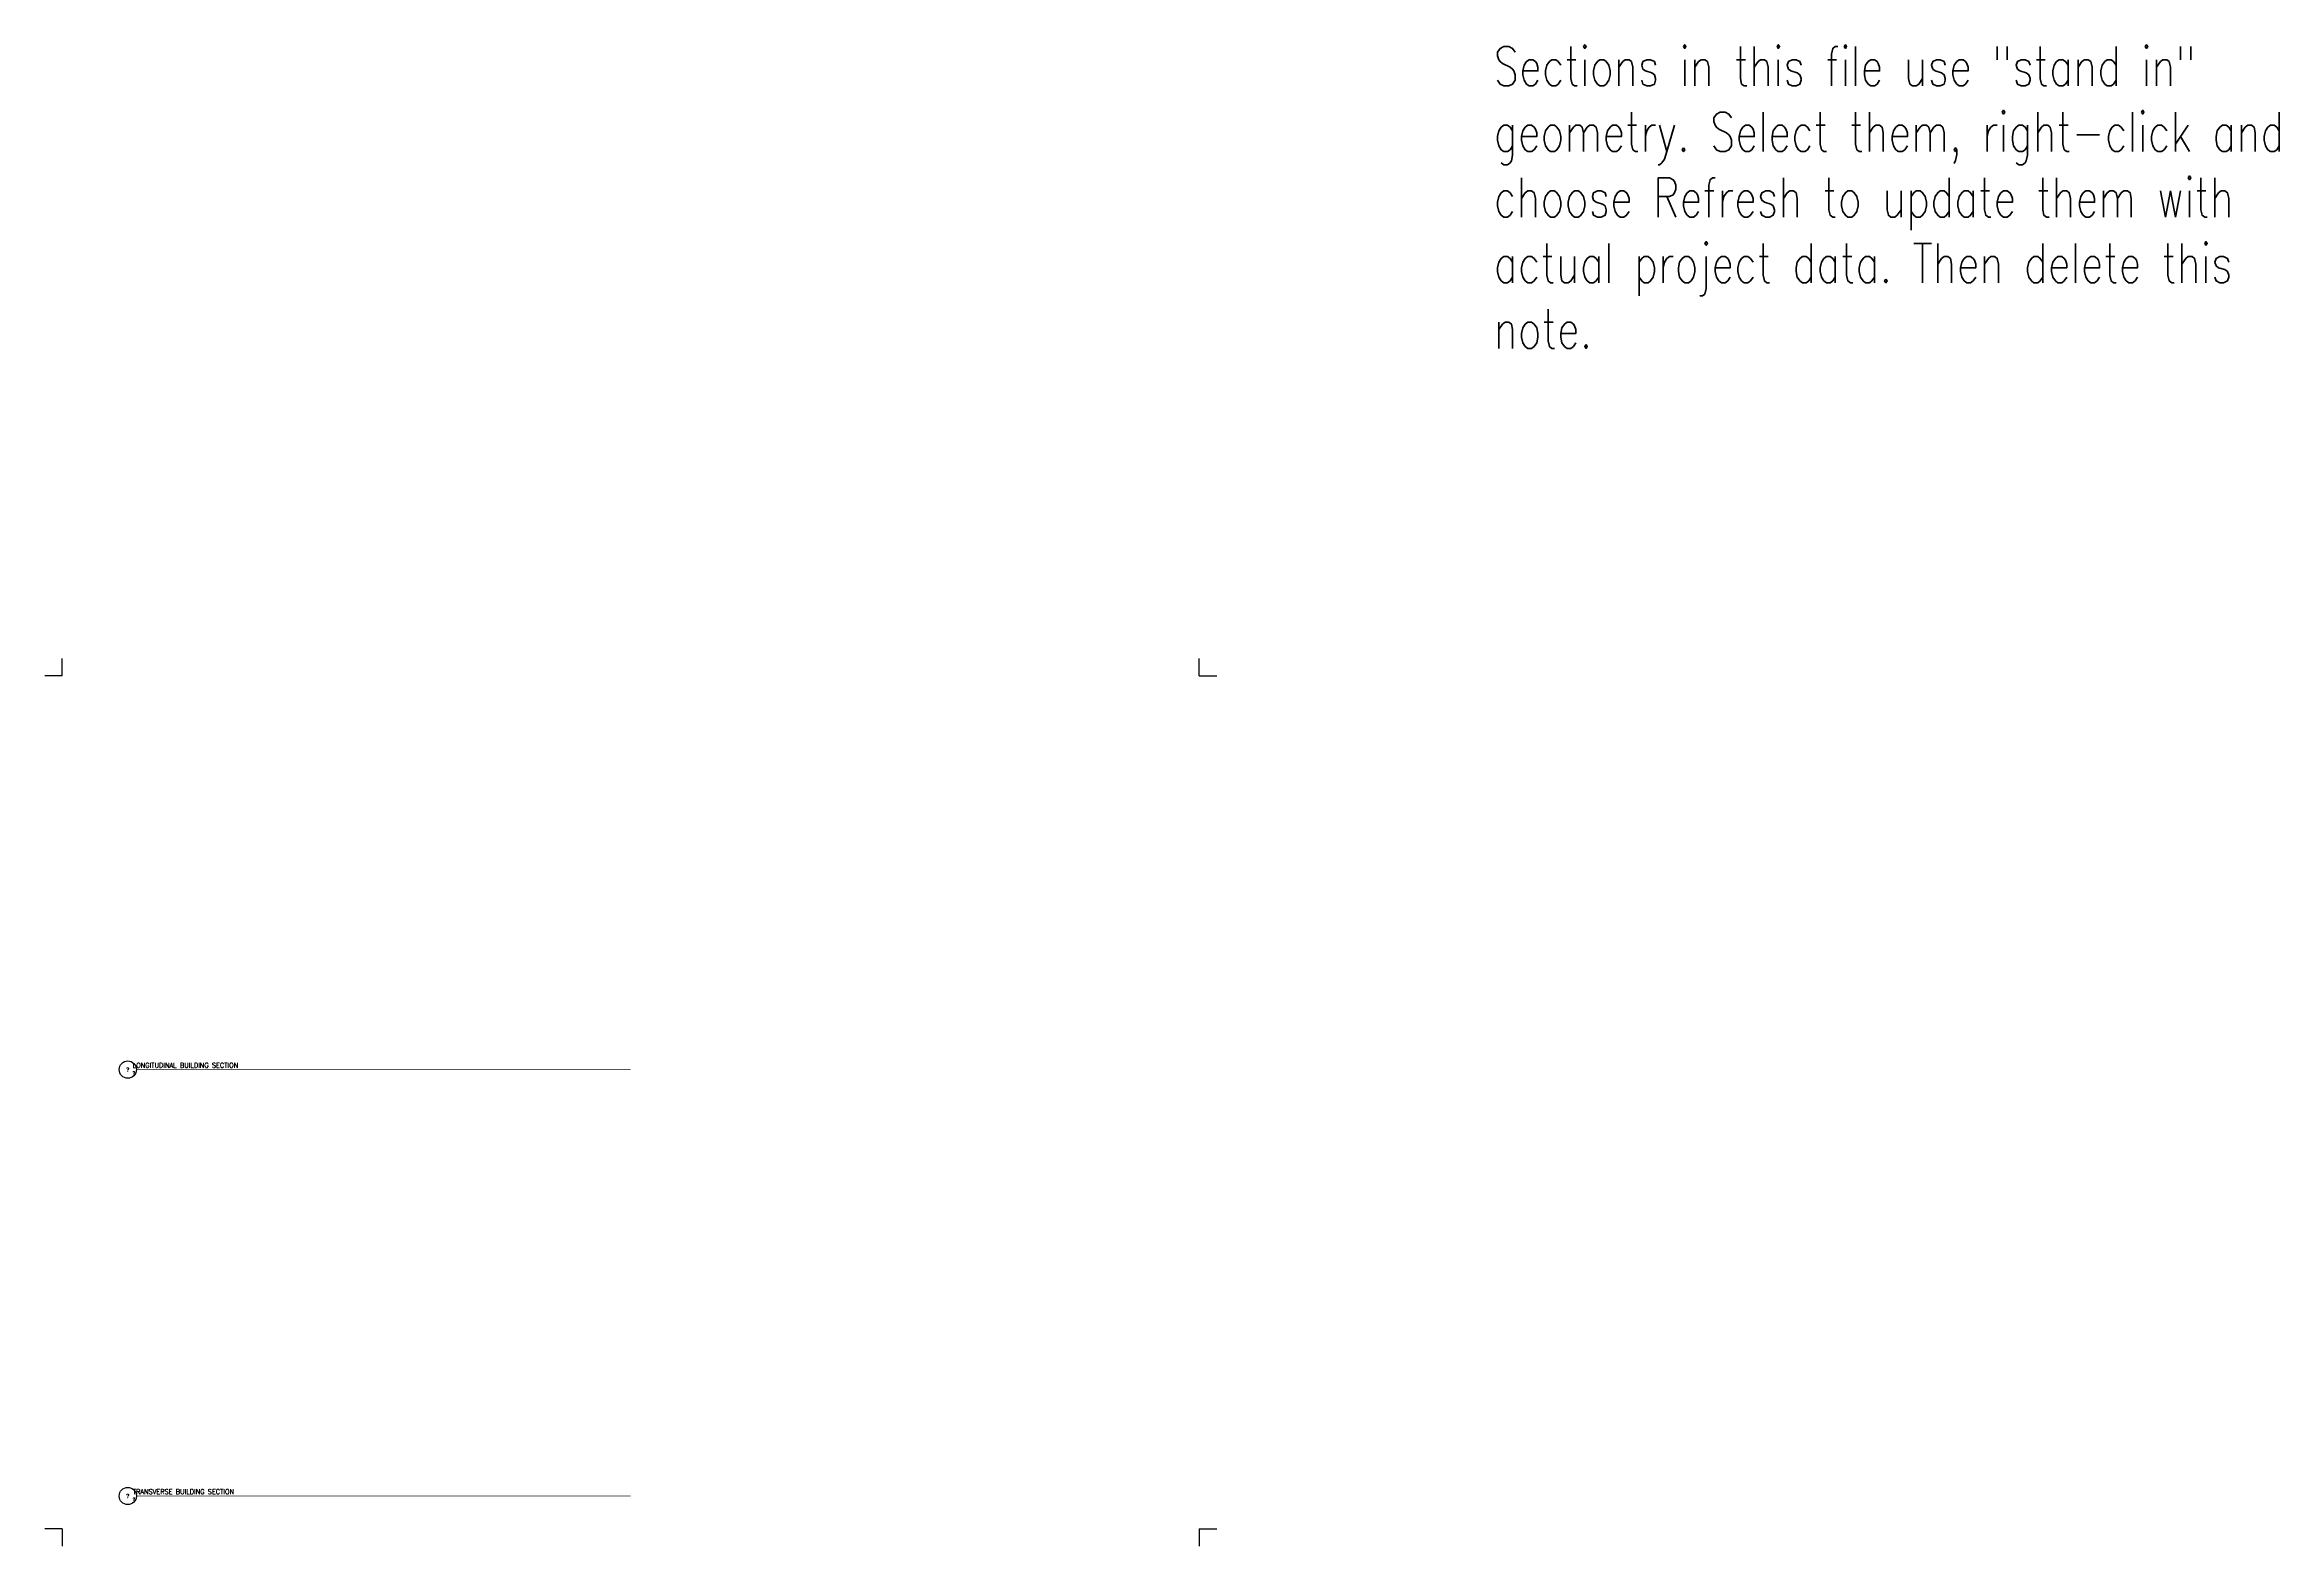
# Model space of a CAD drawing. Header units: millimetres. Extents: x -120600 to 83793, y -1600 to 135738.
import ezdxf
from ezdxf.enums import TextEntityAlignment as Align

# ---------------------------------------------------------------- set-up
doc = ezdxf.new("R2010")
doc.units = ezdxf.units.MM
doc.header["$LTSCALE"] = 0.5
doc.linetypes.add('DASHED2', pattern=[9.525, 6.35, -3.175])
doc.layers.add('A-GridLayout-T', color=193, linetype='DASHED2')
doc.layers.add('A-Title-T', color=111, linetype='Continuous')
doc.layers.add('G-Anno-Nplt', color=140, linetype='Continuous', lineweight=18, plot=False)
doc.styles.add('Arch-Dim', font='romans.shx', dxfattribs={"width": 0.75})
doc.styles.add('RomanS', font='romans.shx')

# ---------------------------------------------------------------- blocks, each defined once
blk = doc.blocks.new('Anno_Title_A1')
at = {"color": 0, "linetype": 'ByBlock', "lineweight": -2}
blk.add_circle((0, 0), 2.25, dxfattribs=at)
blk.add_circle((0, 0), 2.25, dxfattribs=at)
at = {"color": 0, "linetype": 'ByBlock', "lineweight": -2, "style": 'RomanS'}
blk.add_attdef('NUMBER', text='', height=1, dxfattribs=at).set_placement((0, 0), align=Align.MIDDLE)
blk = doc.blocks.new('Anno_Title_T1')
at = {"color": 0, "linetype": 'ByBlock', "lineweight": -2, "style": 'RomanS'}
blk.add_attdef('TITLE', (1.31, 0.5), '', height=1.25, dxfattribs=at)
blk.add_attdef('SCALE', text='', height=0.75, dxfattribs=at).set_placement((1.31, -0.5), align=Align.TOP_LEFT)
blk = doc.blocks.new('Live Area Guide')
at = {"color": 0, "linetype": 'ByBlock', "lineweight": -2}
for p, q in [((0, 30.709), (-0.63, 30.709)), ((0, 30.709), (0, 31.339)), ((40.945, 30.709), (40.945, 31.339)), ((40.945, 30.709), (41.575, 30.709)), ((0, 0), (-0.63, 0)), ((0, 0), (0, -0.63)), ((40.945, 0), (40.945, -0.63)), ((40.945, 0), (41.575, 0))]:
    blk.add_line(p, q, dxfattribs=at)

msp = doc.modelspace()

# ---------------------------------------------------------------- linework, layer by layer
at = {"layer": 'A-Title-T'}
for points in [[(-112212, 42000, 50, 50, 0), (-67000, 42000, 50, 50, 0)], [(-112212, 3000, 50, 50, 0), (-67000, 3000, 50, 50, 0)]]:
    msp.add_lwpolyline(points, format="xyseb", dxfattribs=at)

# ---------------------------------------------------------------- block references
at = {"layer": 'A-GridLayout-T', "xscale": 2540, "yscale": 2540, "zscale": 2540}
msp.add_blockref('Live Area Guide', (-119000, 0), dxfattribs=at)
at = {"layer": 'A-Title-T', "xscale": 350, "yscale": 350, "zscale": 350}
for name, p, values in [('Anno_Title_A1', (-113000, 42000), {'NUMBER': '?'}), ('Anno_Title_T1', (-113000, 42000), {'SCALE': '?', 'TITLE': 'LONGITUDINAL BUILDING SECTION'}), ('Anno_Title_A1', (-113000, 3000), {'NUMBER': '?'}), ('Anno_Title_T1', (-113000, 3000), {'SCALE': '?', 'TITLE': 'TRANSVERSE BUILDING SECTION'})]:
    msp.add_blockref(name, p, dxfattribs=at).add_auto_attribs(values)

# ---------------------------------------------------------------- texts
at = {"layer": 'G-Anno-Nplt', "insert": (11934, 135566), "char_height": 3600, "width": 78946, "attachment_point": 1, "style": 'Arch-Dim'}
msp.add_mtext('Sections in this file use "stand in" geometry. Select them, right-click and choose Refresh to update them with actual project data. Then delete this note.', dxfattribs=at)

doc.saveas('drawing.dxf')
